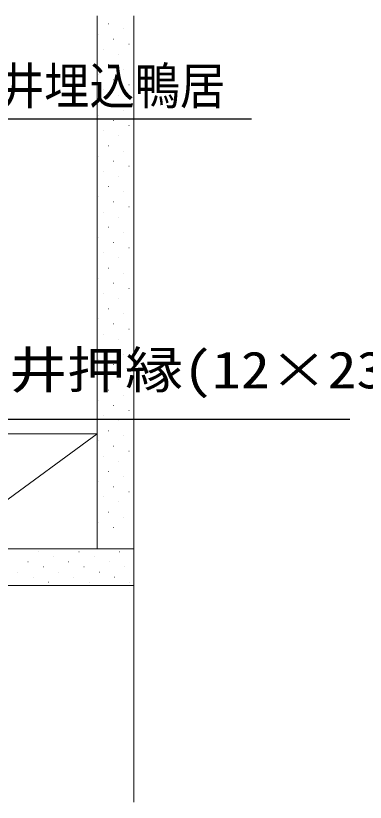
# Model space of a CAD drawing. Units: millimetres, scale not verified. Extents: x -1306 to 1306, y -607 to 607.
# Drawn here: x 156.4 to 247.4, y -391.1 to -186 of the extents above; entities that cross this region are included whole.
import ezdxf
from ezdxf.enums import TextEntityAlignment as Align

# ---------------------------------------------------------------- set-up
doc = ezdxf.new("R2010")
doc.units = ezdxf.units.MM
doc.header["$LTSCALE"] = 5
for name, color, linetype, lineweight in [('0-1_線(黄)', 2, 'Continuous', 15), ('0-D_線(白)', 7, 'Continuous', 30), ('1-0_線(水)', 4, 'Continuous', 9), ('1-1_寸法線', 3, 'Continuous', 13), ('1-2_ハッチング', 6, 'Continuous', 9)]:
    doc.layers.add(name, color=color, linetype=linetype, lineweight=lineweight)
doc.styles.add('ＭＳ ゴシック', font='')
doc.styles.get('ＭＳ ゴシック').set_extended_font_data('MS Gothic')

msp = doc.modelspace()

# ---------------------------------------------------------------- linework, layer by layer
at = {"layer": '0-1_線(黄)'}
for p, q in [((177.575, -325.031), (177.575, -186.036)), ((187.075, -334.531), (187.075, -186.036)), ((136.575, -295.031), (177.575, -295.031)), ((136.575, -325.031), (177.575, -295.031)), ((127.075, -325.031), (187.075, -325.031)), ((127.075, -334.531), (187.075, -334.531))]:
    msp.add_line(p, q, dxfattribs=at)
at = {"layer": '0-D_線(白)'}
for points in [[(217.75, -213.007), (125.391, -213.007), (115.037, -226.573)], [(243.363, -291.288), (124.757, -291.288), (123.332, -271.661)]]:
    msp.add_lwpolyline(points, dxfattribs=at)
at = {"layer": '1-0_線(水)'}
msp.add_line((187.075, -391.062), (187.075, -334.531), dxfattribs=at)
at = {"layer": '1-2_ハッチング'}
for p, q in [((180.514, -188.159), (180.564, -188.159)), ((184.492, -189.484), (184.542, -189.484)), ((177.863, -190.81), (177.913, -190.81)), ((181.84, -192.136), (181.89, -192.136)), ((185.818, -193.462), (185.868, -193.462)), ((179.189, -194.788), (179.239, -194.788)), ((183.166, -196.114), (183.216, -196.114)), ((180.514, -198.765), (180.564, -198.765)), ((184.492, -200.091), (184.542, -200.091)), ((177.863, -201.417), (177.913, -201.417)), ((181.84, -202.743), (181.89, -202.743)), ((185.818, -204.069), (185.868, -204.069)), ((179.189, -205.394), (179.239, -205.394)), ((183.166, -206.72), (183.216, -206.72)), ((180.514, -209.372), (180.564, -209.372)), ((184.492, -210.698), (184.542, -210.698)), ((177.863, -212.024), (177.913, -212.024)), ((181.84, -213.349), (181.89, -213.349)), ((185.818, -214.675), (185.868, -214.675)), ((179.189, -216.001), (179.239, -216.001)), ((183.166, -217.327), (183.216, -217.327)), ((180.514, -219.978), (180.564, -219.978)), ((184.492, -221.304), (184.542, -221.304)), ((177.863, -222.63), (177.913, -222.63)), ((181.84, -223.956), (181.89, -223.956)), ((185.818, -225.282), (185.868, -225.282)), ((179.189, -226.608), (179.239, -226.608)), ((183.166, -227.933), (183.216, -227.933)), ((180.514, -230.585), (180.564, -230.585)), ((177.863, -233.237), (177.913, -233.237)), ((184.492, -231.911), (184.542, -231.911)), ((181.84, -234.563), (181.89, -234.563)), ((179.189, -237.214), (179.239, -237.214)), ((185.818, -235.888), (185.868, -235.888)), ((183.166, -238.54), (183.216, -238.54)), ((180.514, -241.192), (180.564, -241.192)), ((177.863, -243.843), (177.913, -243.843)), ((184.492, -242.517), (184.542, -242.517)), ((181.84, -245.169), (181.89, -245.169)), ((179.189, -247.821), (179.239, -247.821)), ((185.818, -246.495), (185.868, -246.495)), ((183.166, -249.147), (183.216, -249.147)), ((180.514, -251.798), (180.564, -251.798)), ((184.492, -253.124), (184.542, -253.124)), ((177.863, -254.45), (177.913, -254.45)), ((181.84, -255.776), (181.89, -255.776)), ((185.818, -257.102), (185.868, -257.102)), ((179.189, -258.427), (179.239, -258.427)), ((183.166, -259.753), (183.216, -259.753)), ((180.514, -262.405), (180.564, -262.405)), ((184.492, -263.731), (184.542, -263.731)), ((177.863, -265.057), (177.913, -265.057)), ((181.84, -266.382), (181.89, -266.382)), ((185.818, -267.708), (185.868, -267.708)), ((179.189, -269.034), (179.239, -269.034)), ((183.166, -270.36), (183.216, -270.36)), ((180.514, -273.011), (180.564, -273.011)), ((184.492, -274.337), (184.542, -274.337)), ((177.863, -275.663), (177.913, -275.663)), ((181.84, -276.989), (181.89, -276.989)), ((185.818, -278.315), (185.868, -278.315)), ((179.189, -279.641), (179.239, -279.641)), ((183.166, -280.966), (183.216, -280.966)), ((180.514, -283.618), (180.564, -283.618)), ((184.492, -284.944), (184.542, -284.944)), ((177.863, -286.27), (177.913, -286.27)), ((181.84, -287.596), (181.89, -287.596)), ((185.818, -288.921), (185.868, -288.921)), ((179.189, -290.247), (179.239, -290.247)), ((183.166, -291.573), (183.216, -291.573)), ((180.514, -294.225), (180.564, -294.225)), ((177.863, -296.876), (177.913, -296.876)), ((184.492, -295.551), (184.542, -295.551)), ((181.84, -298.202), (181.89, -298.202)), ((179.189, -300.854), (179.239, -300.854)), ((185.818, -299.528), (185.868, -299.528)), ((183.166, -302.18), (183.216, -302.18)), ((180.514, -304.831), (180.564, -304.831)), ((177.863, -307.483), (177.913, -307.483)), ((184.492, -306.157), (184.542, -306.157)), ((181.84, -308.809), (181.89, -308.809)), ((179.189, -311.46), (179.239, -311.46)), ((185.818, -310.135), (185.868, -310.135)), ((183.166, -312.786), (183.216, -312.786)), ((180.514, -315.438), (180.564, -315.438)), ((184.492, -316.764), (184.542, -316.764)), ((177.863, -318.09), (177.913, -318.09)), ((181.84, -319.415), (181.89, -319.415)), ((162.178, -325.741), (162.228, -325.741)), ((172.785, -325.741), (172.835, -325.741)), ((183.391, -325.741), (183.441, -325.741)), ((166.156, -327.067), (166.206, -327.067)), ((176.762, -327.067), (176.812, -327.067)), ((159.526, -328.393), (159.576, -328.393)), ((163.504, -329.719), (163.554, -329.719)), ((170.133, -328.393), (170.183, -328.393)), ((174.111, -329.719), (174.161, -329.719)), ((180.74, -328.393), (180.79, -328.393)), ((184.717, -329.719), (184.767, -329.719)), ((156.875, -331.044), (156.925, -331.044)), ((167.481, -331.044), (167.531, -331.044)), ((178.088, -331.044), (178.138, -331.044)), ((160.852, -332.37), (160.902, -332.37)), ((164.83, -333.696), (164.88, -333.696)), ((171.459, -332.37), (171.509, -332.37)), ((175.436, -333.696), (175.486, -333.696)), ((182.066, -332.37), (182.116, -332.37)), ((186.043, -333.696), (186.093, -333.696))]:
    msp.add_line(p, q, dxfattribs=at)

# ---------------------------------------------------------------- texts
at = {"layer": '1-1_寸法線', "style": 'ＭＳ ゴシック'}
for s, height, width, p in [('天井埋込鴨居', 9.604, 0.9, (140.191, -211.994)), ('天井押縁(12×23)', 9.621, 1.15, (139.557, -286.053))]:
    msp.add_text(s, height=height, dxfattribs=dict(at, width=width)).set_placement(p, align=Align.BOTTOM_LEFT)

doc.saveas('drawing.dxf')
